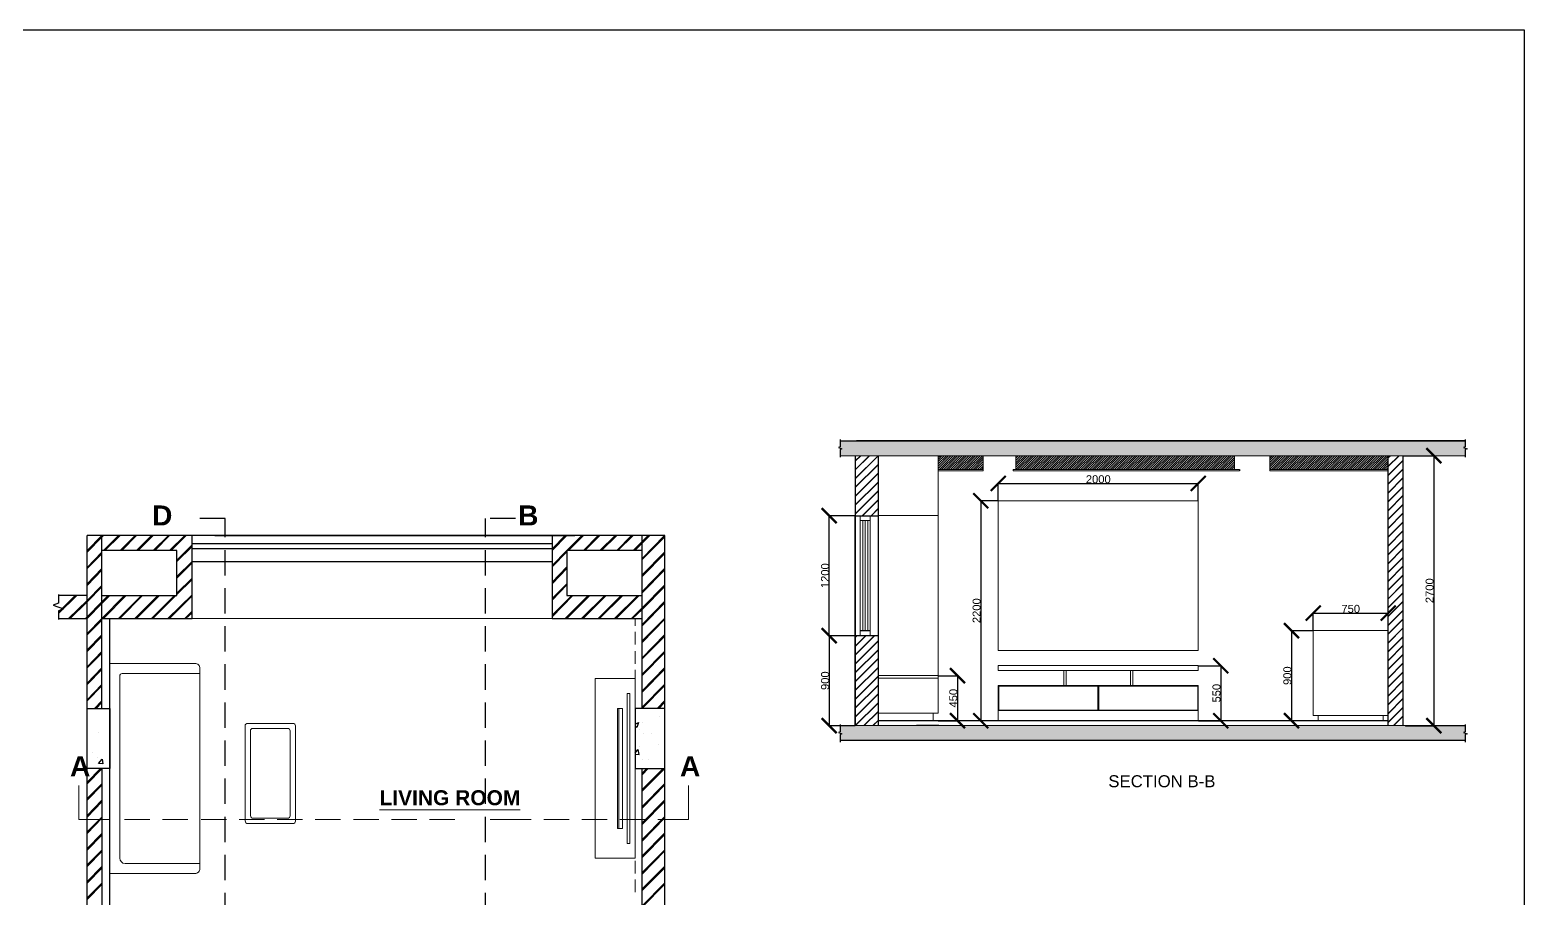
# Model space of a CAD drawing. Header units: millimetres. Extents: x 68955 to 118645, y -193284 to 16474.
# Drawn here: x 103705 to 118645, y -173148 to -164464 of the extents above; entities that cross this region are included whole.
import ezdxf

# ---------------------------------------------------------------- set-up
doc = ezdxf.new("R2010")
doc.units = ezdxf.units.MM
doc.linetypes.add('DASHEDX2', pattern=[38.1, 25.4, -12.7])
for name, color, linetype in [('furn', 3, 'Continuous'), ('HATCH NEW', 7, 'Continuous'), ('PDF10_TEXT', 7, 'Continuous'), ('PDF5_0', 7, 'Continuous')]:
    doc.layers.add(name, color=color, linetype=linetype)
for name, color, linetype, true_color in [('PDF5_coloum', 7, 'Continuous', 0xdcdcdc), ('PDF5_dotted line', 7, 'Continuous', 0x535353), ('PDF5_furniture', 7, 'Continuous', 0x535353), ('PDF5_plan', 7, 'Continuous', 0x989898), ('PDF5_TEXT', 7, 'Continuous', 0x535353), ('PDF5_window', 7, 'Continuous', 0x535353), ('PDF8_celling', 7, 'Continuous', 0x00cc70)]:
    doc.layers.add(name, color=color, linetype=linetype, true_color=true_color)
doc.layers.add('plan', color=7, linetype='Continuous', lineweight=25)
doc.layers.add('section', color=250, linetype='Continuous', lineweight=18)
doc.styles.add('PDF Arial', font='arial.ttf')
doc.styles.add('PDF Arial Bold', font='arialbd.ttf')
doc.styles.get("Standard").update_dxf_attribs({"font": 'arial.ttf'})
doc.dimstyles.new('ISO-25', dxfattribs={"dimtxt": 80, "dimasz": 150, "dimexe": 1.25, "dimexo": 0.625, "dimtad": 1, "dimtxsty": 'Standard', "dimblk": 'ARCHTICK', "dimcen": 50, "dimadec": 0, "dimazin": 0, "dimtfac": 1, "dimtmove": 0, "dimatfit": 3, "dimfxl": 1, "dimarcsym": 0})
pattern_1 = [(45, (-45634.76, -58536.88), (-44.123463, 44.123463), []), (45, (-45631.56, -58536.88), (-44.123463, 44.123463), [])]
pattern_2 = [(45, (-45634.762, -58536.882), (-11.2253202, 11.2253202), [])]
pattern_3 = [(50, (114504.65, -240286.62), (91.092334, -7.96954), [9.525, -104.775]), (355, (114504.65, -240286.62), (-17.62171, 95.52842), [7.62, -83.82029]), (100.45144, (114512.24, -240287.28), (73.47062, 87.55888), [8.095, -89.04512]), (46.1842, (114504.65, -240261.22), (135.53952, -21.02116), [14.2875, -157.1625]), (96.63556, (114515.95, -240262.97), (118.70207, 123.71306), [12.1425, -133.5678]), (351.18415, (114504.65, -240261.22), (118.70207, 123.71306), [11.42998, -125.72987]), (21, (114517.35, -240267.57), (75.807196, -51.1326), [9.525, -104.775]), (326, (114517.35, -240267.57), (30.90101, 92.09398), [7.62, -83.82]), (71.45144, (114523.67, -240271.83), (106.70821, 40.96138), [8.095, -89.04497]), (37.5, (114504.652, -240286.617), (1.544302, 42.27752), [0, -82.804, 0, -85.09, 0, -84.1375]), (7.5, (114504.65, -240286.617), (33.40983, 50.090287), [0, -48.514, 0, -80.899, 0, -32.0675]), (327.5, (114476.33, -240286.617), (67.795298, -2.864372), [0, -31.75, 0, -99.06, 0, -131.445]), (317.5, (114463.63, -240286.617), (74.06459, 12.713246), [0, -41.275, 0, -65.786, 0, -93.345])]

# ---------------------------------------------------------------- blocks, each defined once
blk = doc.blocks.new('_ArchTick')
at = {"color": 0, "linetype": 'ByBlock', "const_width": 0.15}
blk.add_lwpolyline([(-0.5, -0.5), (0.5, 0.5)], dxfattribs=at)
blk = doc.blocks.new('*D9')
at = {"layer": 'Defpoints', "color": 0, "transparency": 16777216}
for p in [(117437, -168723), (117457, -171423), (117742, -171423)]:
    blk.add_point(p, dxfattribs=at)
at = {"layer": 'plan', "color": 0, "lineweight": -2, "transparency": 16777216}
for p, q in [((117437, -168723), (117743, -168723)), ((117742, -168723), (117742, -171423)), ((117457, -171423), (117743, -171423))]:
    blk.add_line(p, q, dxfattribs=at)
at = {"layer": 'plan', "color": 0, "lineweight": -2, "transparency": 16777216, "xscale": 150, "yscale": 150, "zscale": 150}
for p, rotation in [((117742, -168723), 90), ((117742, -171423), 270)]:
    blk.add_blockref('_ArchTick', p, dxfattribs=dict(at, rotation=rotation))
at = {"layer": 'plan', "color": 0, "transparency": 16777216, "insert": (117700, -170073), "char_height": 80, "attachment_point": 5, "rotation": 90}
blk.add_mtext('2700', dxfattribs=at)
blk = doc.blocks.new('*D16')
at = {"layer": 'Defpoints', "color": 0, "transparency": 16777216}
for p in [(116536, -170473), (116319, -171373), (116536, -171373)]:
    blk.add_point(p, dxfattribs=at)
at = {"layer": 'plan', "color": 0, "lineweight": -2, "transparency": 16777216}
for p, q in [((116535, -170473), (116318, -170473)), ((116319, -170473), (116319, -171373)), ((116535, -171373), (116318, -171373))]:
    blk.add_line(p, q, dxfattribs=at)
at = {"layer": 'plan', "color": 0, "lineweight": -2, "transparency": 16777216, "xscale": 150, "yscale": 150, "zscale": 150}
for p, rotation in [((116319, -170473), 90), ((116319, -171373), 270)]:
    blk.add_blockref('_ArchTick', p, dxfattribs=dict(at, rotation=rotation))
at = {"layer": 'plan', "color": 0, "transparency": 16777216, "insert": (116278, -170923), "char_height": 80, "attachment_point": 5, "rotation": 90}
blk.add_mtext('900', dxfattribs=at)
blk = doc.blocks.new('*D17')
at = {"layer": 'Defpoints', "color": 0, "transparency": 16777216}
for p in [(117286, -170297), (116536, -170473), (117286, -170473)]:
    blk.add_point(p, dxfattribs=at)
at = {"layer": 'plan', "color": 0, "lineweight": -2, "transparency": 16777216}
for p, q in [((116536, -170472), (116536, -170296)), ((116536, -170297), (117286, -170297)), ((117286, -170472), (117286, -170296))]:
    blk.add_line(p, q, dxfattribs=at)
at = {"layer": 'plan', "color": 0, "lineweight": -2, "transparency": 16777216, "xscale": 150, "yscale": 150, "zscale": 150, "rotation": 180}
blk.add_blockref('_ArchTick', (116536, -170297), dxfattribs=at)
at = {"layer": 'plan', "color": 0, "lineweight": -2, "transparency": 16777216, "xscale": 150, "yscale": 150, "zscale": 150}
blk.add_blockref('_ArchTick', (117286, -170297), dxfattribs=at)
at = {"layer": 'plan', "color": 0, "transparency": 16777216, "insert": (116911, -170255), "char_height": 80, "attachment_point": 5}
blk.add_mtext('750', dxfattribs=at)
blk = doc.blocks.new('*D18')
at = {"layer": 'Defpoints', "color": 0, "transparency": 16777216}
for p in [(115387, -170823), (115387, -171373), (115611, -171373)]:
    blk.add_point(p, dxfattribs=at)
at = {"layer": 'plan', "color": 0, "lineweight": -2, "transparency": 16777216}
for p, q in [((115388, -170823), (115612, -170823)), ((115611, -170823), (115611, -171373)), ((115388, -171373), (115612, -171373))]:
    blk.add_line(p, q, dxfattribs=at)
at = {"layer": 'plan', "color": 0, "lineweight": -2, "transparency": 16777216, "xscale": 150, "yscale": 150, "zscale": 150}
for p, rotation in [((115611, -170823), 90), ((115611, -171373), 270)]:
    blk.add_blockref('_ArchTick', p, dxfattribs=dict(at, rotation=rotation))
at = {"layer": 'plan', "color": 0, "transparency": 16777216, "insert": (115569, -171098), "char_height": 80, "attachment_point": 5, "rotation": 90}
blk.add_mtext('550', dxfattribs=at)
blk = doc.blocks.new('*D19')
at = {"layer": 'Defpoints', "color": 0, "transparency": 16777216}
for p in [(115387, -169000), (113387, -169173), (115387, -169173)]:
    blk.add_point(p, dxfattribs=at)
at = {"layer": 'plan', "color": 0, "lineweight": -2, "transparency": 16777216}
for p, q in [((113387, -169172), (113387, -168999)), ((113387, -169000), (115387, -169000)), ((115387, -169172), (115387, -168999))]:
    blk.add_line(p, q, dxfattribs=at)
at = {"layer": 'plan', "color": 0, "lineweight": -2, "transparency": 16777216, "xscale": 150, "yscale": 150, "zscale": 150, "rotation": 180}
blk.add_blockref('_ArchTick', (113387, -169000), dxfattribs=at)
at = {"layer": 'plan', "color": 0, "lineweight": -2, "transparency": 16777216, "xscale": 150, "yscale": 150, "zscale": 150}
blk.add_blockref('_ArchTick', (115387, -169000), dxfattribs=at)
at = {"layer": 'plan', "color": 0, "transparency": 16777216, "insert": (114387, -168959), "char_height": 80, "attachment_point": 5}
blk.add_mtext('2000', dxfattribs=at)
blk = doc.blocks.new('*D20')
at = {"layer": 'Defpoints', "color": 0, "transparency": 16777216}
for p in [(113387, -169173), (113212, -171373), (113387, -171373)]:
    blk.add_point(p, dxfattribs=at)
at = {"layer": 'plan', "color": 0, "lineweight": -2, "transparency": 16777216}
for p, q in [((113387, -169173), (113211, -169173)), ((113212, -169173), (113212, -171373)), ((113387, -171373), (113211, -171373))]:
    blk.add_line(p, q, dxfattribs=at)
at = {"layer": 'plan', "color": 0, "lineweight": -2, "transparency": 16777216, "xscale": 150, "yscale": 150, "zscale": 150}
for p, rotation in [((113212, -169173), 90), ((113212, -171373), 270)]:
    blk.add_blockref('_ArchTick', p, dxfattribs=dict(at, rotation=rotation))
at = {"layer": 'plan', "color": 0, "transparency": 16777216, "insert": (113171, -170273), "char_height": 80, "attachment_point": 5, "rotation": 90}
blk.add_mtext('2200', dxfattribs=at)
blk = doc.blocks.new('*D21')
at = {"layer": 'Defpoints', "color": 0, "transparency": 16777216}
for p in [(112787, -170923), (112787, -171373), (112979, -171373)]:
    blk.add_point(p, dxfattribs=at)
at = {"layer": 'plan', "color": 0, "lineweight": -2, "transparency": 16777216}
for p, q in [((112787, -170923), (112980, -170923)), ((112979, -170923), (112979, -171373)), ((112787, -171373), (112980, -171373))]:
    blk.add_line(p, q, dxfattribs=at)
at = {"layer": 'plan', "color": 0, "lineweight": -2, "transparency": 16777216, "xscale": 150, "yscale": 150, "zscale": 150}
for p, rotation in [((112979, -170923), 90), ((112979, -171373), 270)]:
    blk.add_blockref('_ArchTick', p, dxfattribs=dict(at, rotation=rotation))
at = {"layer": 'plan', "color": 0, "transparency": 16777216, "insert": (112938, -171148), "char_height": 80, "attachment_point": 5, "rotation": 90}
blk.add_mtext('450', dxfattribs=at)
blk = doc.blocks.new('*D27')
at = {"layer": 'Defpoints', "color": 0, "transparency": 16777216}
for p in [(111957, -170523), (111697, -171423), (111957, -171423)]:
    blk.add_point(p, dxfattribs=at)
at = {"layer": 'plan', "color": 0, "lineweight": -2, "transparency": 16777216}
for p, q in [((111956, -170523), (111696, -170523)), ((111697, -170523), (111697, -171423)), ((111956, -171423), (111696, -171423))]:
    blk.add_line(p, q, dxfattribs=at)
at = {"layer": 'plan', "color": 0, "lineweight": -2, "transparency": 16777216, "xscale": 150, "yscale": 150, "zscale": 150}
for p, rotation in [((111697, -170523), 90), ((111697, -171423), 270)]:
    blk.add_blockref('_ArchTick', p, dxfattribs=dict(at, rotation=rotation))
at = {"layer": 'plan', "color": 0, "transparency": 16777216, "insert": (111656, -170973), "char_height": 80, "attachment_point": 5, "rotation": 90}
blk.add_mtext('900', dxfattribs=at)
blk = doc.blocks.new('*D28')
at = {"layer": 'Defpoints', "color": 0, "transparency": 16777216}
for p in [(111697, -169323), (111957, -169323), (111957, -170523)]:
    blk.add_point(p, dxfattribs=at)
at = {"layer": 'plan', "color": 0, "lineweight": -2, "transparency": 16777216}
for p, q in [((111956, -169323), (111696, -169323)), ((111697, -170523), (111697, -169323)), ((111956, -170523), (111696, -170523))]:
    blk.add_line(p, q, dxfattribs=at)
at = {"layer": 'plan', "color": 0, "lineweight": -2, "transparency": 16777216, "xscale": 150, "yscale": 150, "zscale": 150}
for p, rotation in [((111697, -169323), 90), ((111697, -170523), 270)]:
    blk.add_blockref('_ArchTick', p, dxfattribs=dict(at, rotation=rotation))
at = {"layer": 'plan', "color": 0, "transparency": 16777216, "insert": (111656, -169923), "char_height": 80, "attachment_point": 5, "rotation": 90}
blk.add_mtext('1200', dxfattribs=at)

msp = doc.modelspace()

# ---------------------------------------------------------------- hatches: boundary and pattern name
at = {"layer": 'HATCH NEW', "lineweight": 20, "true_color": 0x939598, "transparency": 33554687}
h = msp.add_hatch(dxfattribs=at)
h.set_pattern_fill('AR-CONC', color=252, scale=0.5)
h.set_pattern_definition(pattern_3)
h.paths.add_polyline_path([(118056.637, -168572.695), (111807.119, -168572.695), (111807.119, -168722.695), (118056.637, -168722.695)])
at = {"layer": 'HATCH NEW', "true_color": 0x939598}
h = msp.add_hatch(dxfattribs=at)
h.set_pattern_fill('JIS_LC_8', color=252, scale=8)
h.set_pattern_definition(pattern_1)
h.paths.add_polyline_path([(117436.767, -168722.695), (117285.576, -168722.695), (117285.576, -171422.695), (117436.767, -171422.695)])
h.paths.add_polyline_path([(112185.949, -170522.695), (111957.119, -170522.695), (111957.119, -171422.695), (112185.949, -171422.695)])
h = msp.add_hatch(dxfattribs=at)
h.set_pattern_fill('JIS_LC_8', color=252, scale=8)
h.set_pattern_definition(pattern_1)
h.paths.add_polyline_path([(112185.949, -168722.695), (111957.119, -168722.695), (111957.119, -169322.695), (112185.949, -169322.695)])
at = {"layer": 'HATCH NEW', "lineweight": 20, "true_color": 0x939598, "transparency": 33554687}
h = msp.add_hatch(dxfattribs=at)
h.set_pattern_fill('AR-CONC', color=252, scale=0.5)
h.set_pattern_definition(pattern_3)
h.paths.add_polyline_path([(118056.637, -171422.695), (111807.119, -171422.695), (111807.119, -171572.695), (118056.637, -171572.695)])
at = {"layer": 'PDF8_celling'}
h = msp.add_hatch(dxfattribs=at)
h.set_pattern_fill('ANSI31', color=256, scale=5)
h.set_pattern_definition(pattern_2)
h.paths.add_polyline_path([(113236.626, -168860.695), (113236.626, -168722.695), (112786.626, -168722.695), (112786.626, -168860.695)])
h.paths.add_polyline_path([(116100.588, -168722.695), (116100.588, -168860.695), (117285.576, -168860.695), (117285.576, -168722.695)])
h = msp.add_hatch(dxfattribs=at)
h.set_pattern_fill('ANSI31', color=256, scale=5)
h.set_pattern_definition(pattern_2)
h.paths.add_polyline_path([(115748.205, -168860.695), (115748.205, -168722.695), (113561.626, -168722.695), (113561.626, -168860.695)])

# ---------------------------------------------------------------- linework, layer by layer
for p, q in [((111807.119, -168572.695), (118056.637, -168572.695)), ((118056.637, -168572.695), (111969.378, -168572.695)), ((111957.119, -169322.695), (112185.949, -169322.695)), ((111957.119, -170522.695), (112185.949, -170522.695)), ((112007.119, -170472.695), (112107.119, -170472.695)), ((112185.949, -171372.695), (117285.576, -171372.695)), ((112794.378, -171422.695), (112569.378, -171422.695)), ((117456.637, -171422.695), (118056.637, -171422.695)), ((118056.637, -171572.695), (111807.119, -171572.695))]:
    msp.add_line(p, q)
at = {"layer": 'furn'}
msp.add_line((112193.618, -171423.392), (112193.618, -171423.392), dxfattribs=at)
at = {"layer": 'HATCH NEW', "color": 18, "lineweight": 20, "true_color": 0x000000}
for p, q in [((111969.378, -168572.695), (118056.637, -168572.695)), ((111807.119, -168722.695), (118056.637, -168722.695)), ((111807.119, -171422.695), (118056.637, -171422.695)), ((111969.378, -171572.695), (118056.637, -171572.695)), ((118056.637, -171572.695), (111969.378, -171572.695))]:
    msp.add_line(p, q, dxfattribs=at)
at = {"layer": 'PDF5_0', "lineweight": 25}
msp.add_lwpolyline([(95283.501, -164464.367), (118644.535, -164464.367), (118644.535, -181291.504), (95283.501, -181291.504)], close=True, dxfattribs=at)
at = {"layer": 'PDF5_coloum', "lineweight": 25}
for points in [[(104427.68, -169521.151), (104423.594, -169521.151), (104276.489, -169672.342)], [(104276.489, -169521.151), (104276.489, -169521.151)], [(104439.939, -169521.151), (104423.594, -169537.496), (104276.489, -169688.687)], [(104439.939, -169672.342), (104591.13, -169521.151)], [(104456.284, -169672.342), (104607.475, -169521.151)], [(104607.475, -169672.342), (104758.666, -169521.151)], [(104623.82, -169672.342), (104770.924, -169521.151)], [(104770.924, -169672.342), (104922.115, -169521.151)], [(104787.269, -169672.342), (104938.46, -169521.151)], [(104938.46, -169672.342), (105089.651, -169521.151)], [(104954.805, -169672.342), (105101.91, -169521.151)], [(105101.91, -169672.342), (105253.101, -169521.151)], [(105118.255, -169672.342), (105269.446, -169521.151)], [(108926.631, -169655.997), (109057.39, -169521.151)], [(109224.926, -169521.151), (109073.735, -169672.342), (108926.631, -169819.446)], [(108926.631, -169672.342), (109073.735, -169521.151)], [(109090.08, -169672.342), (109241.271, -169521.151)], [(109241.271, -169672.342), (109388.376, -169521.151)], [(109253.53, -169672.342), (109404.721, -169521.151)], [(109404.721, -169672.342), (109555.911, -169521.151)], [(109421.066, -169672.342), (109572.256, -169521.151)], [(109572.256, -169672.342), (109719.361, -169521.151)], [(109584.515, -169672.342), (109735.706, -169521.151)], [(109735.706, -169672.342), (109825.603, -169582.444), (109886.897, -169521.151)], [(109752.051, -169672.342), (109825.603, -169598.789), (109903.242, -169521.151)], [(109825.603, -169749.98), (110050.347, -169521.151)], [(109825.603, -169762.239), (110054.433, -169533.41)], [(104276.489, -169839.878), (104423.594, -169688.687)], [(104276.489, -169852.136), (104423.594, -169705.032)], [(105175.462, -169766.325), (105326.653, -169615.134)], [(105175.462, -169782.67), (105326.653, -169631.479)], [(108926.631, -169835.791), (109073.735, -169684.6)], [(109825.603, -169913.43), (110054.433, -169684.6)], [(109825.603, -169929.775), (110054.433, -169700.945)], [(104276.489, -170003.327), (104423.594, -169852.136)], [(105175.462, -169929.775), (105326.653, -169782.67)], [(105175.462, -169946.12), (105326.653, -169794.929)], [(108926.631, -169986.982), (109073.735, -169835.791)], [(108926.631, -170003.327), (109073.735, -169852.136)], [(109825.603, -170080.966), (110054.433, -169848.05)], [(104276.489, -170019.672), (104423.594, -169868.481)], [(105175.462, -170097.311), (105326.653, -169946.12)], [(105175.462, -170109.569), (105326.653, -169962.465)], [(108926.631, -170150.432), (109073.735, -170003.327)], [(109825.603, -170093.224), (110054.433, -169864.395)], [(103990.453, -170289.364), (104157.988, -170121.828)], [(103990.453, -170302.483), (104174.333, -170121.828)], [(104423.594, -170019.672), (104276.489, -170170.863), (104092.609, -170350.658)], [(104423.594, -170036.017), (104276.489, -170183.122), (104108.954, -170350.658)], [(104260.144, -170350.658), (104276.489, -170334.313), (104423.594, -170183.122), (104488.974, -170121.828)], [(104272.403, -170350.658), (104276.489, -170350.658), (104423.594, -170199.467), (104505.319, -170121.828)], [(104652.423, -170121.828), (104423.594, -170350.658), (104276.489, -170501.848)], [(104439.939, -170350.658), (104668.768, -170121.828)], [(104591.13, -170350.658), (104819.959, -170121.828)], [(104603.389, -170350.658), (104832.218, -170121.828)], [(104754.579, -170350.658), (104983.409, -170121.828)], [(104770.924, -170350.658), (104999.754, -170121.828)], [(104922.115, -170350.658), (105150.945, -170121.828)], [(104934.374, -170350.658), (105163.203, -170121.828)], [(105085.565, -170350.658), (105326.653, -170113.656)], [(105101.91, -170350.658), (105326.653, -170125.914)], [(108926.631, -170166.777), (109073.735, -170015.586)], [(108926.631, -170317.968), (109122.77, -170121.828)], [(108926.631, -170334.313), (109135.029, -170121.828)], [(109057.39, -170350.658), (109286.22, -170121.828)], [(109073.735, -170350.658), (109302.565, -170121.828)], [(109220.84, -170350.658), (109453.755, -170121.828)], [(109237.185, -170350.658), (109466.014, -170121.828)], [(109388.376, -170350.658), (109617.205, -170121.828)], [(109400.634, -170350.658), (109633.55, -170121.828)], [(109551.825, -170350.658), (109784.741, -170121.828)], [(109568.17, -170350.658), (109797, -170121.828)], [(110054.433, -170015.586), (109825.603, -170244.415), (109719.361, -170350.658)], [(110054.433, -170031.931), (109825.603, -170260.76), (109731.62, -170350.658)], [(105253.101, -170350.658), (105326.653, -170277.105)], [(105265.359, -170350.658), (105326.653, -170293.45)], [(109825.603, -170411.951), (110054.433, -170179.035)], [(109825.603, -170424.21), (110054.433, -170195.38)], [(104276.489, -170514.107), (104423.594, -170367.002)], [(109825.603, -170575.401), (110054.433, -170346.571)], [(109825.603, -170591.746), (110054.433, -170358.83)], [(104276.489, -170665.298), (104423.594, -170514.107)], [(104276.489, -170681.643), (104423.594, -170530.452)], [(109825.603, -170742.937), (110054.433, -170510.021)], [(109825.603, -170755.195), (110054.433, -170526.366)], [(104276.489, -170832.834), (104423.594, -170681.643)], [(104276.489, -170845.093), (104423.594, -170697.988)], [(109825.603, -170906.386), (110054.433, -170677.557)], [(109825.603, -170922.731), (110054.433, -170689.815)], [(104276.489, -170996.283), (104423.594, -170845.093)], [(104276.489, -171012.628), (104423.594, -170861.438)], [(109825.603, -171073.922), (110054.433, -170841.006)], [(109825.603, -171086.181), (110054.433, -170857.351)], [(104276.489, -171163.819), (104423.594, -171012.628)], [(104276.489, -171176.078), (104423.594, -171024.887)], [(109825.603, -171237.372), (110054.433, -171008.542)], [(109825.603, -171249.63), (110054.433, -171020.801)], [(104350.042, -171249.63), (104423.594, -171176.078)], [(104366.387, -171249.63), (104423.594, -171192.423)], [(109976.794, -171249.63), (110054.433, -171171.992)], [(109993.139, -171249.63), (110054.433, -171188.337)], [(104276.489, -171989.24), (104411.335, -171850.308)], [(104276.489, -172005.585), (104423.594, -171854.394)], [(109825.603, -171899.342), (109874.638, -171850.308)], [(109825.603, -172062.792), (110038.088, -171850.308)], [(109825.603, -171915.687), (109886.897, -171850.308)], [(109825.603, -172079.137), (110054.433, -171850.308)], [(104276.489, -172152.689), (104423.594, -172005.585)], [(104276.489, -172169.034), (104423.594, -172017.843)], [(109825.603, -172230.328), (110054.433, -172001.498)], [(109825.603, -172246.673), (110054.433, -172013.757)], [(104276.489, -172320.225), (104423.594, -172169.034)], [(104276.489, -172336.57), (104423.594, -172185.379)], [(109825.603, -172393.778), (110054.433, -172164.948)], [(109825.603, -172410.122), (110054.433, -172181.293)], [(104276.489, -172483.675), (104423.594, -172336.57)], [(104276.489, -172500.02), (104423.594, -172348.829)], [(109825.603, -172561.313), (110054.433, -172332.484)], [(109825.603, -172577.658), (110054.433, -172344.743)], [(104276.489, -172651.211), (104423.594, -172500.02)], [(104276.489, -172667.556), (104423.594, -172516.365)], [(109825.603, -172724.763), (110054.433, -172495.934)], [(109825.603, -172741.108), (110054.433, -172512.278)], [(104276.489, -172814.66), (104423.594, -172667.556)], [(104276.489, -172831.005), (104423.594, -172679.814)], [(109825.603, -172892.299), (110054.433, -172663.469)], [(109825.603, -172908.644), (110054.433, -172675.728)], [(104276.489, -172982.196), (104423.594, -172831.005)], [(109825.603, -173055.748), (110054.433, -172826.919)], [(109825.603, -173072.093), (110054.433, -172843.264)], [(104276.489, -172998.541), (104423.594, -172847.35)], [(109825.603, -173223.284), (110054.433, -172994.455)], [(104276.489, -173145.646), (104423.594, -172998.541)], [(104276.489, -173161.991), (104423.594, -173010.8)], [(109825.603, -173239.629), (110054.433, -173006.714)]]:
    msp.add_lwpolyline(points, dxfattribs=at)
at = {"layer": 'PDF5_coloum', "color": 251, "lineweight": 25, "true_color": 0x535353}
for points in [[(104505.319, -171249.63), (104505.319, -171850.308), (104276.489, -171850.308), (104276.489, -171249.63)], [(109756.137, -171249.63), (109756.137, -171850.308), (110054.433, -171850.308), (110054.433, -171249.63)]]:
    msp.add_lwpolyline(points, close=True, dxfattribs=at)
msp.add_lwpolyline([(109825.603, -171392.649), (109825.603, -171392.649)], dxfattribs=at)
at = {"layer": 'PDF5_dotted line', "lineweight": 20}
for points in [[(104505.319, -170350.658), (104505.319, -170473.245)], [(109756.137, -170350.658), (109756.137, -170424.21)], [(104505.319, -170538.625), (104505.319, -170665.298)], [(109756.137, -170485.503), (109756.137, -170612.177)], [(104505.319, -170726.592), (104505.319, -170853.265)], [(109756.137, -170677.557), (109756.137, -170804.23)], [(109756.137, -170865.524), (109756.137, -170996.283)], [(104505.319, -170918.645), (104505.319, -171045.318)], [(104505.319, -171110.698), (104505.319, -171237.372)], [(109756.137, -171057.577), (109756.137, -171184.25)], [(104505.319, -171298.665), (104505.319, -171425.339)], [(109756.137, -171249.63), (109756.137, -171376.304)], [(104505.319, -171490.718), (104505.319, -171617.392)], [(109756.137, -171437.597), (109756.137, -171564.271)], [(109756.137, -171629.651), (109756.137, -171756.324)], [(104505.319, -171678.686), (104505.319, -171805.359)], [(104276.489, -171850.308), (104276.489, -171985.154)], [(104505.319, -171870.739), (104505.319, -171997.412)], [(109756.137, -171821.704), (109756.137, -171948.377)], [(104193.283, -172021.93), (104193.283, -172361.088), (104495.665, -172361.088)], [(104276.489, -172050.533), (104276.489, -172177.207)], [(104505.319, -172062.792), (104505.319, -172189.466)], [(109756.137, -172009.671), (109756.137, -172136.344)], [(109984.967, -172361.088), (110291.435, -172361.088), (110291.435, -172021.93)], [(104276.489, -172238.5), (104276.489, -172365.174)], [(109756.137, -172201.724), (109756.137, -172328.398)], [(104505.319, -172250.759), (104505.319, -172377.433)], [(104652.423, -172361.088), (104905.77, -172361.088)], [(105032.444, -172361.088), (105285.791, -172361.088)], [(105416.55, -172361.088), (105669.897, -172361.088)], [(105796.571, -172361.088), (106049.918, -172361.088)], [(106176.591, -172361.088), (106429.938, -172361.088)], [(106556.611, -172361.088), (106809.958, -172361.088)], [(106940.718, -172361.088), (107194.065, -172361.088)], [(107320.738, -172361.088), (107574.085, -172361.088)], [(107700.759, -172361.088), (107954.105, -172361.088)], [(108308.081, -172361.088), (108561.428, -172361.088)], [(108460.799, -172361.088), (108718.232, -172361.088)], [(108844.906, -172361.088), (109098.253, -172361.088)], [(109224.926, -172361.088), (109478.273, -172361.088)], [(109604.946, -172361.088), (109858.293, -172361.088)], [(109756.137, -172389.691), (109756.137, -172516.365)], [(104276.489, -172430.554), (104276.489, -172557.227)], [(104505.319, -172442.812), (104505.319, -172569.486)], [(104276.489, -172618.521), (104276.489, -172749.28)], [(104505.319, -172630.779), (104505.319, -172757.453)], [(109756.137, -172581.745), (109756.137, -172708.418)], [(104276.489, -172810.574), (104276.489, -172937.247)], [(104505.319, -172822.833), (104505.319, -172949.506)], [(109756.137, -172773.798), (109756.137, -172900.471)], [(109756.137, -172961.765), (109756.137, -173088.438)], [(104276.489, -173002.627), (104276.489, -173129.301)], [(104505.319, -173014.886), (104505.319, -173141.559)]]:
    msp.add_lwpolyline(points, dxfattribs=at)
at = {"layer": 'PDF5_furniture', "lineweight": 20}
for points in [[(105326.653, -170350.658), (108926.631, -170350.658)], [(105355.257, -172900.471), (104505.319, -172900.471), (104505.319, -170800.144), (105355.257, -170800.144)], [(104627.906, -170902.3), (105404.292, -170902.3)], [(105404.292, -170849.179), (105404.292, -172851.436)], [(104603.389, -172749.28), (104603.389, -170926.817)], [(109592.688, -172450.985), (109592.688, -171249.63)], [(105857.864, -172377.433), (105857.864, -171425.339)], [(105882.382, -171400.821), (106335.954, -171400.821)], [(105910.985, -172324.311), (105910.985, -171474.374)], [(105935.503, -171449.856), (106282.833, -171449.856)], [(106307.351, -171474.374), (106307.351, -172324.311)], [(106360.472, -171425.339), (106360.472, -172377.433)], [(106282.833, -172348.829), (105935.503, -172348.829)], [(106335.954, -172401.95), (105882.382, -172401.95)], [(105404.292, -172802.402), (104656.51, -172802.402)]]:
    msp.add_lwpolyline(points, dxfattribs=at)
for points in [[(109756.137, -172749.28), (109756.137, -170951.335), (109355.686, -170951.335), (109355.686, -172749.28)], [(109678.499, -171102.526), (109703.016, -171102.526), (109703.016, -172602.176), (109678.499, -172602.176)], [(109580.429, -171249.63), (109629.464, -171249.63), (109629.464, -172450.985), (109580.429, -172450.985)]]:
    msp.add_lwpolyline(points, close=True, dxfattribs=at)
for centre, radius, start, end in [((104626.461, -170925.373), 23.118, 86.4172207, 183.5827793), ((105356.701, -170847.734), 47.612, 358.2612537, 91.7387818), ((105880.937, -171423.894), 23.118, 86.4172207, 183.5827793), ((105934.058, -171472.929), 23.118, 86.4172207, 183.5827793), ((106284.278, -171472.929), 23.118, 356.4172207, 93.5827793), ((106337.399, -171423.894), 23.118, 356.4172207, 93.5827793), ((105884.425, -172375.389), 26.561, 180.0001227, 269.9998773), ((105937.546, -172322.268), 26.561, 180.0001227, 269.9998773), ((106284.278, -172325.756), 23.118, 266.4172207, 3.5827793), ((106337.399, -172378.877), 23.118, 266.4172207, 3.5827793), ((104661.706, -172744.239), 58.395, 182.9436061, 264.8945455), ((105356.701, -172852.881), 47.612, 268.2611943, 1.7388019)]:
    msp.add_arc(centre, radius, start, end, dxfattribs=at)
at = {"layer": 'PDF5_plan', "color": 251, "lineweight": 25, "true_color": 0x535353}
for points in [[(104423.594, -171850.308), (104423.594, -173652.339), (104276.489, -173652.339), (104276.489, -169521.151)], [(110054.433, -175388.991), (110054.433, -169521.151), (104276.489, -169521.151)], [(104423.594, -171249.63), (104423.594, -169521.151)], [(104423.594, -170350.658), (105326.653, -170350.658), (105326.653, -169521.151)], [(108926.631, -169521.151), (108926.631, -170350.658), (109825.603, -170350.658)], [(109825.603, -171249.63), (109825.603, -169521.151)], [(104423.594, -170121.828), (105175.462, -170121.828), (105175.462, -169672.342), (104423.594, -169672.342)], [(109825.603, -169672.342), (109073.735, -169672.342), (109073.735, -170121.828), (109825.603, -170121.828)], [(104276.489, -170121.828), (103990.453, -170121.828)], [(103990.453, -170350.658), (104276.489, -170350.658)], [(104423.594, -173652.339), (104505.319, -173652.339), (104505.319, -170350.658)], [(109825.603, -175388.991), (109825.603, -171850.308)]]:
    msp.add_lwpolyline(points, dxfattribs=at)
at = {"layer": 'PDF5_plan', "lineweight": 25}
for points in [[(104354.128, -171253.717), (104354.128, -171253.717)], [(109997.225, -171335.441), (109997.225, -171335.441)], [(104390.904, -171490.718), (104390.904, -171490.718)], [(109756.137, -171408.994), (109788.827, -171392.649), (109772.482, -171441.684), (109756.137, -171429.425)], [(109801.086, -171458.029), (109801.086, -171458.029)], [(109923.673, -171498.891), (109923.673, -171498.891)], [(110046.26, -171372.218), (110046.26, -171372.218)], [(109797, -171633.737), (109797, -171633.737)], [(109837.862, -171502.977), (109837.862, -171502.977)], [(109989.053, -171609.219), (109989.053, -171609.219)], [(104329.611, -171690.944), (104329.611, -171690.944)], [(104378.645, -171744.065), (104378.645, -171744.065)], [(104435.853, -171793.1), (104435.853, -171793.1)], [(109756.137, -171699.117), (109784.741, -171662.341), (109792.913, -171711.375)], [(109756.137, -171707.289), (109797, -171711.375)], [(109825.603, -171756.324), (109825.603, -171756.324)], [(109895.069, -171760.41), (109895.069, -171760.41)]]:
    msp.add_lwpolyline(points, dxfattribs=at)
msp.add_lwpolyline([(104427.68, -171756.324), (104435.853, -171805.359), (104390.904, -171801.273)], close=True, dxfattribs=at)
at = {"layer": 'PDF5_TEXT', "lineweight": 18}
msp.add_lwpolyline([(107200.71, -172263.018), (108606.377, -172263.018)], dxfattribs=at)
at = {"layer": 'PDF5_window', "lineweight": 25}
for points in [[(105553.955, -169521.151), (109153.933, -169521.151)], [(105326.87, -169602.664), (108926.848, -169602.664)], [(105326.87, -169651.699), (108926.848, -169651.699)], [(105326.87, -169782.459), (108926.848, -169782.459)]]:
    msp.add_lwpolyline(points, dxfattribs=at)
at = {"layer": 'plan'}
for p, q in [((111957.119, -168722.695), (111957.119, -171422.695)), ((112185.949, -168722.695), (112185.949, -171422.695)), ((117285.576, -171422.695), (117285.576, -168722.695)), ((117436.767, -171422.695), (117436.767, -168722.695)), ((112944.378, -168860.695), (112944.378, -168860.695)), ((115798.205, -168860.695), (115798.205, -168872.695)), ((111957.119, -170522.695), (111957.119, -169322.695)), ((111957.119, -171422.695), (111957.119, -170522.695))]:
    msp.add_line(p, q, dxfattribs=at)
at = {"layer": 'plan', "linetype": 'DASHEDX2', "ltscale": 10}
for p, q in [((105659.037, -169349.327), (105356.607, -169349.327)), ((105659.037, -175254.104), (105659.037, -169349.327)), ((108259.046, -175254.104), (108259.046, -169349.327)), ((108561.475, -169349.327), (108259.046, -169349.327))]:
    msp.add_line(p, q, dxfattribs=at)
at = {"layer": 'plan', "linetype": 'Continuous'}
for points in [[(111807.119, -168560.313), (111807.119, -168635.195), (111789.948, -168641.445), (111824.291, -168653.945), (111807.119, -168660.195), (111807.119, -168738.328)], [(118056.637, -168560.313), (118056.637, -168635.195), (118039.466, -168641.445), (118073.809, -168653.945), (118056.637, -168660.195), (118056.637, -168738.328)], [(103990.453, -170109.766), (103990.453, -170198.743), (103938.937, -170217.493), (104041.968, -170254.993), (103990.453, -170273.743), (103990.453, -170360.812)], [(111807.119, -171410.313), (111807.119, -171485.195), (111789.948, -171491.445), (111824.291, -171503.945), (111807.119, -171510.195), (111807.119, -171588.328)], [(118056.637, -171410.313), (118056.637, -171485.195), (118039.466, -171491.445), (118073.809, -171503.945), (118056.637, -171510.195), (118056.637, -171588.328)]]:
    msp.add_lwpolyline(points, dxfattribs=at)
at = {"layer": 'section'}
for p, q in [((112786.626, -170922.695), (112786.626, -168722.695)), ((113236.626, -168872.695), (113236.626, -168722.695)), ((113561.626, -168860.695), (113561.626, -168722.695)), ((115748.205, -168722.695), (115748.205, -168860.695)), ((116100.588, -168722.695), (116100.588, -168872.695)), ((112786.626, -168860.695), (113236.626, -168860.695)), ((112786.626, -168872.695), (113236.626, -168872.695)), ((113536.626, -168860.695), (113536.626, -168872.695)), ((113536.626, -168860.695), (115798.205, -168860.695)), ((113536.626, -168872.695), (115798.205, -168872.695)), ((116100.588, -168860.695), (117285.576, -168860.695)), ((116100.588, -168872.695), (117285.576, -168872.695)), ((113387.303, -169172.695), (113387.303, -170672.695)), ((113387.303, -169172.695), (115387.303, -169172.695)), ((115387.303, -169172.695), (115387.303, -170672.695)), ((112007.119, -169322.695), (112007.119, -170522.695)), ((112007.119, -169372.448), (112107.119, -169372.448)), ((112032.119, -169372.448), (112032.119, -170472.695)), ((112057.119, -169372.448), (112057.119, -170472.695)), ((112082.119, -169372.448), (112082.119, -170472.695)), ((112107.119, -169322.695), (112107.119, -170522.695)), ((112185.949, -169322.448), (112786.626, -169322.448)), ((116535.576, -171322.695), (116535.576, -170472.695)), ((117285.576, -170472.695), (116535.576, -170472.695)), ((117285.576, -171322.695), (117285.576, -170472.695)), ((113387.303, -170672.695), (115387.303, -170672.695)), ((113387.303, -170822.695), (113387.303, -170872.695)), ((113387.303, -170822.695), (115387.303, -170822.695)), ((113387.303, -170872.695), (115387.303, -170872.695)), ((114041.47, -171022.695), (114041.47, -170872.695)), ((114066.47, -171022.695), (114066.47, -170872.695)), ((114708.137, -171022.695), (114708.137, -170872.695)), ((114733.137, -171022.695), (114733.137, -170872.695)), ((115387.303, -170822.695), (115387.303, -170872.695)), ((112185.949, -170922.695), (112786.626, -170922.695)), ((112185.949, -170947.695), (112786.626, -170947.695)), ((112786.626, -170922.695), (112786.626, -171297.695)), ((113387.303, -171022.695), (113387.303, -171372.695)), ((115387.303, -171022.695), (113387.303, -171022.695)), ((113393.303, -171028.695), (113393.303, -171266.695)), ((114381.303, -171028.695), (113393.303, -171028.695)), ((114381.303, -171266.695), (114381.303, -171028.695)), ((114387.303, -171272.695), (114387.303, -171022.695)), ((114387.303, -171272.695), (114387.303, -171022.695)), ((115381.303, -171028.695), (114393.303, -171028.695)), ((114393.303, -171266.695), (114393.303, -171028.695)), ((115381.303, -171028.695), (115381.303, -171266.695)), ((115387.303, -171022.695), (115387.303, -171372.695)), ((112736.626, -171297.695), (112185.949, -171297.695)), ((112736.626, -171297.695), (112736.626, -171372.695)), ((112736.626, -171372.695), (112736.626, -171297.695)), ((112736.626, -171297.695), (112786.626, -171297.695)), ((113387.303, -171272.695), (115387.303, -171272.695)), ((113393.303, -171266.695), (114381.303, -171266.695)), ((114393.303, -171266.695), (115381.303, -171266.695)), ((117285.576, -171322.695), (116535.576, -171322.695)), ((116585.576, -171372.695), (116585.576, -171322.695)), ((117235.576, -171372.695), (117235.576, -171322.695)), ((113387.303, -171372.695), (115387.303, -171372.695)), ((117235.576, -171372.695), (116585.576, -171372.695))]:
    msp.add_line(p, q, dxfattribs=at)
for p in [(114053.97, -171022.695), (114053.97, -171022.695), (114720.637, -171022.695), (114720.637, -171022.695)]:
    msp.add_point(p, dxfattribs=at)

# ---------------------------------------------------------------- texts
at = {"layer": 'PDF10_TEXT', "insert": (114487.453, -172040.137), "char_height": 119.98939, "width": 1134.1303, "attachment_point": 7, "style": 'PDF Arial'}
msp.add_mtext('SECTION B-B', dxfattribs=at)
at = {"layer": 'PDF5_TEXT', "attachment_point": 7, "style": 'PDF Arial Bold'}
for s, insert, char_height in [('D', (104928.152, -169420.497), 199.971), ('B', (108588.122, -169420.497), 199.971), ('A', (104107.472, -171927.946), 199.971), ('A', (110205.624, -171927.946), 199.971), ('LIVING ROOM', (107200.71, -172220.627), 149.97715)]:
    msp.add_mtext(s, dxfattribs=dict(at, insert=insert, char_height=char_height))

# ---------------------------------------------------------------- dimensions: what is measured, and where the dimension line sits
at = {"layer": 'plan'}
for base, p1, p2, picture, middle in [((117741.652, -171422.695), (117436.767, -168722.695), (117456.637, -171422.695), '*D9', (117700.181, -170072.695)), ((113212.3, -171372.695), (113387.303, -169172.695), (113387.303, -171372.695), '*D20', (113170.829, -170272.695)), ((111697.487, -169322.695), (111957.119, -170522.695), (111957.119, -169322.695), '*D28', (111656.017, -169922.695)), ((111697.487, -171422.695), (111957.119, -170522.695), (111957.119, -171422.695), '*D27', (111656.017, -170972.695)), ((116318.975, -171372.695), (116535.576, -170472.695), (116535.576, -171372.695), '*D16', (116277.504, -170922.695)), ((115610.56, -171372.695), (115387.303, -170822.695), (115387.303, -171372.695), '*D18', (115569.089, -171097.695)), ((112979.205, -171372.695), (112786.626, -170922.695), (112786.626, -171372.695), '*D21', (112937.734, -171147.695))]:
    dim = msp.add_linear_dim(base=base, p1=p1, p2=p2, angle=90, dimstyle='ISO-25', dxfattribs=at)
    dim.commit()
    dim.dimension.update_dxf_attribs({"geometry": picture, "text_midpoint": middle})
for base, p1, p2, picture, middle in [((115387.303, -169000.432), (113387.303, -169172.695), (115387.303, -169172.695), '*D19', (114387.303, -168958.961)), ((117285.576, -170296.867), (116535.576, -170472.695), (117285.576, -170472.695), '*D17', (116910.576, -170255.396))]:
    dim = msp.add_linear_dim(base=base, p1=p1, p2=p2, dimstyle='ISO-25', dxfattribs=at)
    dim.commit()
    dim.dimension.update_dxf_attribs({"geometry": picture, "text_midpoint": middle})

doc.saveas('drawing.dxf')
